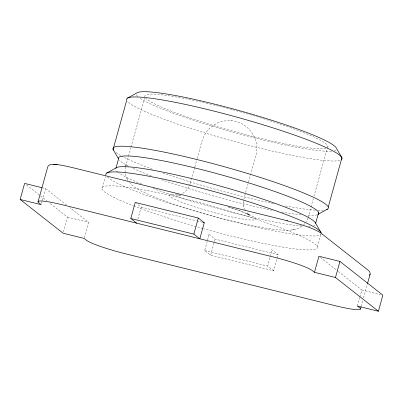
<?xml version="1.0" encoding="UTF-8"?>
<svg xmlns="http://www.w3.org/2000/svg" width="403" height="403" viewBox="0 0 403 403"><rect width="100%" height="100%" fill="white"/><g stroke="black" fill="none" stroke-linecap="round" stroke-linejoin="round"><path stroke-width="0.3" stroke-dasharray="2.02 1.51" d="M243.583 200.981L243.835 206.769L243.523 204.739M243.82 199.394L245.518 192.941M207.595 239.981L208.588 235.992L208.416 233.871L215.096 239.115L278.161 254.726L273.702 270.791L210.638 255.18L204.679 250.495L207.434 240.566M308.179 217.726L310.778 207.772M208.401 237.004L208.467 236.687M317.352 246.853L320.803 233.977M41.499 203.475L42.159 201.097M42.325 200.503L45.63 188.599L42.622 187.858M63.397 232.012L67.523 217.136L49.765 203.177M84.252 237.81L88.544 222.34L69.8 207.6M125.6 166.545L128.285 156.863M128.451 156.258L130.804 147.78M130.97 147.176L144.576 98.141M137.902 219.02L141.201 207.117L136.612 203.515M194.674 167.633L190.156 183.924L190.337 183.425C188.886 187.939 185.788 191.989 181.405 193.969M194.84 167.028L197.017 159.185M197.183 158.581C200.634 147.755 201.445 134.537 211.142 126.965C215.519 123.424 220.94 121.197 226.557 120.719C229.836 120.467 233.171 120.754 236.344 121.63C250.55 125.283 260.106 141.317 255.895 155.528L250.873 173.633M210.638 255.18L215.096 239.115M245.684 192.337L250.706 174.237M273.702 270.791L267.743 266.106L271.738 250.59A3.36 0.836 -76.1 0 0 271.486 249.477L278.161 254.726M310.945 207.162L313.297 198.689M313.967 196.266L327.07 149.05M327.236 148.445L327.906 146.022M357.37 306.043L359.683 297.711M359.849 297.117L361.829 289.979L338.147 271.365M361.184 306.371L362.851 300.356M363.521 297.953L367.355 284.125M102.004 187.813L105.41 176.816M125.801 165.986L126.215 164.862L125.086 168.383L125.126 172.791M308.078 218.245L305.897 222.159M303.55 224.788L304.839 223.519M301.63 226.224C294.835 231.272 285.747 230.44 277.803 229.791C253.094 226.798 228.914 220.522 204.976 213.877C186.035 208.371 167.144 202.482 148.999 194.709C142.012 191.511 134.557 188.322 129.388 182.408M292.13 229.952L295.893 229.1M178.529 194.901L176.756 195.128L180.746 195.344M230.818 120.688L231.307 120.754M141.201 207.117L196.382 220.779M196.986 220.925L202.447 222.28M204.679 250.495L267.743 266.106M67.523 217.136L88.544 222.34M361.829 289.979L380.447 294.588M227.786 206.769L240.384 211.127L249.482 215.162L247.502 213.993L248.994 214.89L246.193 211.923M320.39 257.401L337.659 270.977M45.63 188.599L66.344 204.89M26.578 184.947L46.803 200.85M248.359 214.371L249.966 215.676M127 178.61L127.937 180.383L126.31 177.164L125.177 173.3M245.165 210.17L243.765 206.331M134.506 206.255A111.792 12.07 15.5 0 1 156.712 192.458A111.792 12.07 15.5 0 1 314.647 243.785A111.792 12.07 15.5 0 1 203.535 228.692M202.931 228.521A111.792 12.07 15.5 0 1 135.05 206.467M321.241 233.382A111.727 12.065 15.5 0 1 221.781 218.683A111.727 12.065 15.5 0 1 107.007 176.615M317.206 214.784A103.898 11.219 15.5 0 1 306.572 215.398M301.076 214.935A103.898 11.219 15.5 0 1 280.851 211.907M272.252 210.26A103.898 11.219 15.5 0 1 160.812 179.421M151.276 175.92A103.898 11.219 15.5 0 1 131.942 167.844M128.643 166.222A103.898 11.219 15.5 0 1 119.343 160.127M323.544 210.124A111.727 12.065 15.5 0 1 316.446 210.2M315.353 210.139A111.727 12.065 15.5 0 1 284.145 205.737M273.622 203.641A111.727 12.065 15.5 0 1 162.354 172.791M152.45 169.24A111.727 12.065 15.5 0 1 121.817 156.132M120.709 155.523A111.727 12.065 15.5 0 1 116.014 152.536M314.985 225.126A103.898 11.219 15.5 0 1 313.766 225.65M310.305 226.179A103.898 11.219 15.5 0 1 308.638 226.239M301.877 225.987A103.898 11.219 15.5 0 1 153.15 188.433M141.478 183.964A103.898 11.219 15.5 0 1 118.678 172.827M117.928 172.262A103.898 11.219 15.5 0 1 115.565 169.608M228.944 207.021A44.753 4.831 15.5 0 1 250.998 219.998A44.753 4.831 15.5 0 1 189.627 205.132A44.753 4.831 15.5 0 1 178.272 194.75M178.781 194.815A44.753 4.831 15.5 0 1 180.962 195.112M325.941 148.254A95.022 10.261 15.5 0 1 232.863 131.141A95.022 10.261 15.5 0 1 145.644 98.055M144.909 96.932A95.022 10.261 15.5 0 1 231.962 109.626M232.551 109.787A95.022 10.261 15.5 0 1 327.805 147.231M335.78 150.158A103.898 11.219 15.5 0 1 334.561 150.682M331.604 151.17A103.898 11.219 15.5 0 1 233.327 132.265A103.898 11.219 15.5 0 1 139.478 97.858M137.604 96.322A103.898 11.219 15.5 0 1 136.365 94.634M339.875 160.379A111.727 12.065 15.5 0 1 230.158 140.335A111.727 12.065 15.5 0 1 127.439 101.234"/><path stroke-width="0.6" d="M378.397 311.247L335.477 277.506L314.456 272.307L318.914 256.237L339.93 261.441L382.85 295.182L378.397 311.247L357.37 306.043L359.758 307.917A33.535 3.622 15.5 0 1 335.377 305.736L125.157 253.704A33.545 3.622 15.5 0 1 86.469 240.279L84.091 238.405L63.07 233.201L20.15 199.465L24.603 183.4L42.023 187.707M38.023 201.933L47.529 167.663C47.75 165.512 50.078 164.379 52.037 164.353C59.538 164.333 66.873 166.374 74.142 168.001L284.362 220.038C296.563 223.428 309.287 226.239 320.34 232.632L368.025 270.116C369.531 271.174 370.836 273.315 369.808 275.103L370.025 274.503L367.521 283.526M115.898 168.414L118.537 158.898L113.082 149.377L126.749 100.11A111.727 12.065 15.5 0 1 238.495 117.611A111.727 12.065 15.5 0 1 341.185 159.815M130.784 218.497L135.237 202.432L198.306 218.043L204.266 222.728L199.812 238.793L193.848 234.108L130.784 218.497L136.743 223.186M193.848 234.108L198.306 218.043M105.949 175.083A111.727 12.065 15.5 0 1 208.306 190.009A111.727 12.065 15.5 0 1 321.115 232.803L315.66 223.282L318.632 212.572M328.244 207.097L341.91 157.835L336.455 148.314A103.898 11.219 15.5 0 0 240.284 110.911A103.898 11.219 15.5 0 0 137.04 92.796L127.474 98.131M335.477 277.506L339.93 261.441M360.519 308.774L361.017 306.97M106.679 173.104L116.24 167.764A103.898 11.219 15.5 0 1 219.489 185.879A103.898 11.219 15.5 0 1 315.66 223.287M317.957 214.416L327.518 209.081M53.539 164.323L57.186 164.62M203.052 222.426L204.266 222.728M20.15 199.465L41.171 204.669L38.789 202.795A33.54 3.622 15.5 0 1 63.165 204.976L273.385 257.003A33.54 3.622 15.5 0 1 312.073 270.433L314.456 272.307M286.775 220.643L287.515 220.834M118.537 158.898A103.898 11.219 15.5 0 1 220.28 174.564A103.898 11.219 15.5 0 1 318.41 214.038M113.475 150.107A111.727 12.065 15.5 0 1 224.834 166.877A111.727 12.065 15.5 0 1 326.712 209.474"/></g></svg>
